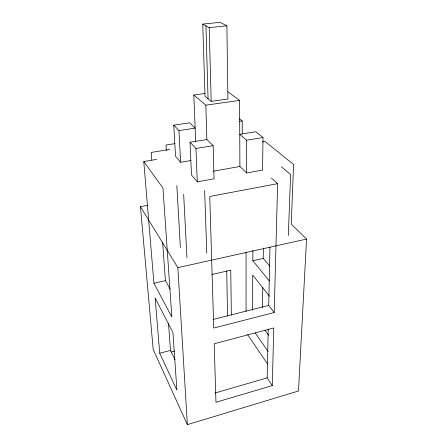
<?xml version="1.0" encoding="UTF-8"?>
<svg xmlns="http://www.w3.org/2000/svg" width="447" height="447" viewBox="0 0 447 447"><rect width="100%" height="100%" fill="white"/><g stroke="black" fill="none" stroke-linecap="round" stroke-linejoin="round"><path stroke-width="0.67" d="M246.051 311.375L246.073 252.22M246.655 172.944L246.683 140.202L239.754 134.312L255.779 131.759L263.015 137.536L262.562 170.078L246.655 172.944L239.905 166.491L239.598 100.396L227.97 91.819M252.51 310.263L252.734 275.095L269.491 296.277M269.385 280.951L252.829 260.785L252.896 250.365M262.45 307.508L262.769 287.315M269.932 266.289L263.216 258.422L263.378 248.04M272.257 385.61L273.787 327.975L214.202 343.782L215.962 402.261L272.257 385.61L267.166 377.866L268.211 329.087M274.201 312.509L277.632 183.65L209.76 196.473L213.727 328.059L274.201 312.509L268.714 305.407L269.96 247.118M288.332 235.519L290.595 174.52L281.297 166.703M262.344 141.934L265.043 141.487L293.584 164.485L291.248 224.064L306.553 239.078L298.484 391.002L187.366 424.65L153.17 349.375L140.447 206.654L147.896 205.257M214.957 393.053L267.166 377.866M171.279 351.968L174.648 351.079M159.73 353.231L176.9 390.214L172.922 332.557L155.131 297.987L159.73 353.231L170.469 350.409L175.017 359.701M213.113 319.454L268.714 305.407M211.766 274.531L230.747 270.178L231.35 315.196M156.606 159.417L143.783 161.54L153.908 283.242L165.401 280.632L170.19 289.136M252.829 260.785L263.216 258.422M140.447 206.654L177.85 267.636L306.553 239.078M206.888 139.553L190.025 142.241L191.489 175.023L197.3 181.845L214.035 178.828L213.163 145.672L206.888 139.553L205.816 105.179L193.825 95.004L204.754 93.518M213.348 171.173L239.905 166.491M173.76 125.16L178.945 130.602L195.155 128.127L189.668 122.785L173.76 125.16L175.537 156.288L180.627 162.261L190.925 160.523M190.025 142.241L195.959 148.477L213.163 145.672M246.683 140.202L263.015 137.536M169.704 149.443L151.198 152.433L151.773 160.009M174.922 143.643L165.977 145.063L166.334 150.605M239.547 121.355L242.235 120.941L242.268 133.994M205.816 105.179L239.598 100.396M211.185 101.363L227.909 99.016L226.897 25.831L220.08 22.35L202.754 24.082L205.022 96.323L211.185 101.363L209.207 27.636L202.754 24.082M209.207 27.636L226.897 25.831M239.586 118.829L242.235 120.941M271.435 178.074L277.632 183.65M143.783 161.54L162.948 188.036L171.855 317.079L153.908 283.242M264.982 330.227L268.608 335.25M255.142 332.836L268.111 351.482M247.604 334.563L267.507 363.987M162.641 242.57L165.401 280.632M168.519 323.555L170.469 350.409M177.85 267.636L187.366 424.65M176.833 185.533L180.387 247.571M183.656 194.344L186.947 257.601M178.945 130.602L180.627 162.261M193.825 95.004L195.702 141.811M195.959 148.477L197.3 181.845M204.631 190.456L206.788 253.281M205.938 25.837L208.067 98.815M226.746 270.927L227.512 316.146"/></g></svg>
